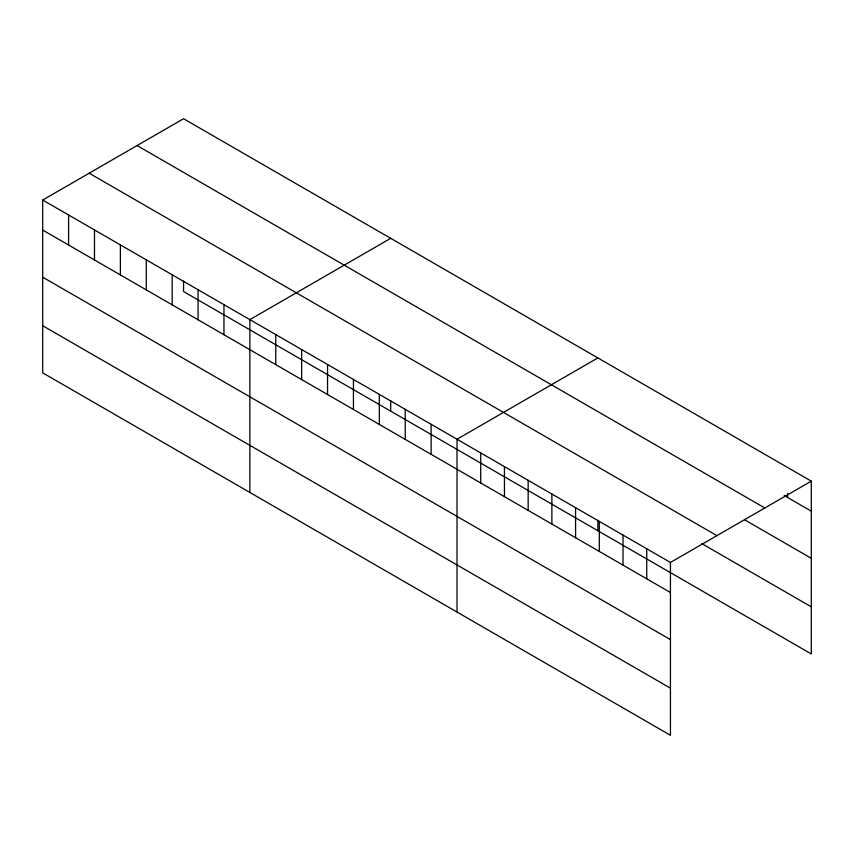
<?xml version="1.0" encoding="UTF-8"?>
<svg xmlns="http://www.w3.org/2000/svg" width="854" height="854" viewBox="0 0 854 854"><rect width="100%" height="100%" fill="white"/><g stroke="black" fill="none" stroke-linecap="round" stroke-linejoin="round"><path stroke-width="1.28" d="M42.7 200.039L670.443 562.466L670.443 735.273L42.7 372.846L42.7 200.039L183.557 118.727L811.3 481.154L811.3 653.961L183.557 291.534L183.557 281.062M390.705 238.319L249.859 319.642L249.859 492.448M597.864 357.922L457.018 439.244L457.018 612.051M670.443 562.466L811.3 481.154M784.196 495.533L811.3 511.183M137.067 145.554L764.821 507.981M744.677 519.83L811.3 558.302M89.179 173.213L716.933 535.639M701.764 543.603L811.3 606.842M42.7 230.078L670.443 592.505M42.7 277.187L670.443 639.614M42.7 325.737L670.443 688.164M787.58 493.569L787.58 497.487M646.734 548.78L646.734 578.809M623.014 535.084L623.014 565.113M599.305 521.399L599.305 551.428M597.864 520.257L597.864 530.729M575.585 507.703L575.585 537.732M551.876 494.007L551.876 524.046M528.156 480.322L528.156 510.35M504.447 466.626L504.447 496.665M480.727 452.94L480.727 482.969M431.121 424.299L431.121 454.328M405.223 409.344L405.223 439.372M390.705 400.665L390.705 411.126M379.325 394.399L379.325 424.427M353.439 379.443L353.439 409.472M327.541 364.498L327.541 394.527M301.643 349.542L301.643 379.571M275.757 334.597L275.757 364.626M223.962 304.697L223.962 334.725M198.064 289.741L198.064 319.78M172.177 274.796L172.177 304.825M146.28 259.84L146.28 289.88M120.382 244.895L120.382 274.924M94.484 229.939L94.484 259.979M68.598 214.994L68.598 245.023"/></g></svg>
